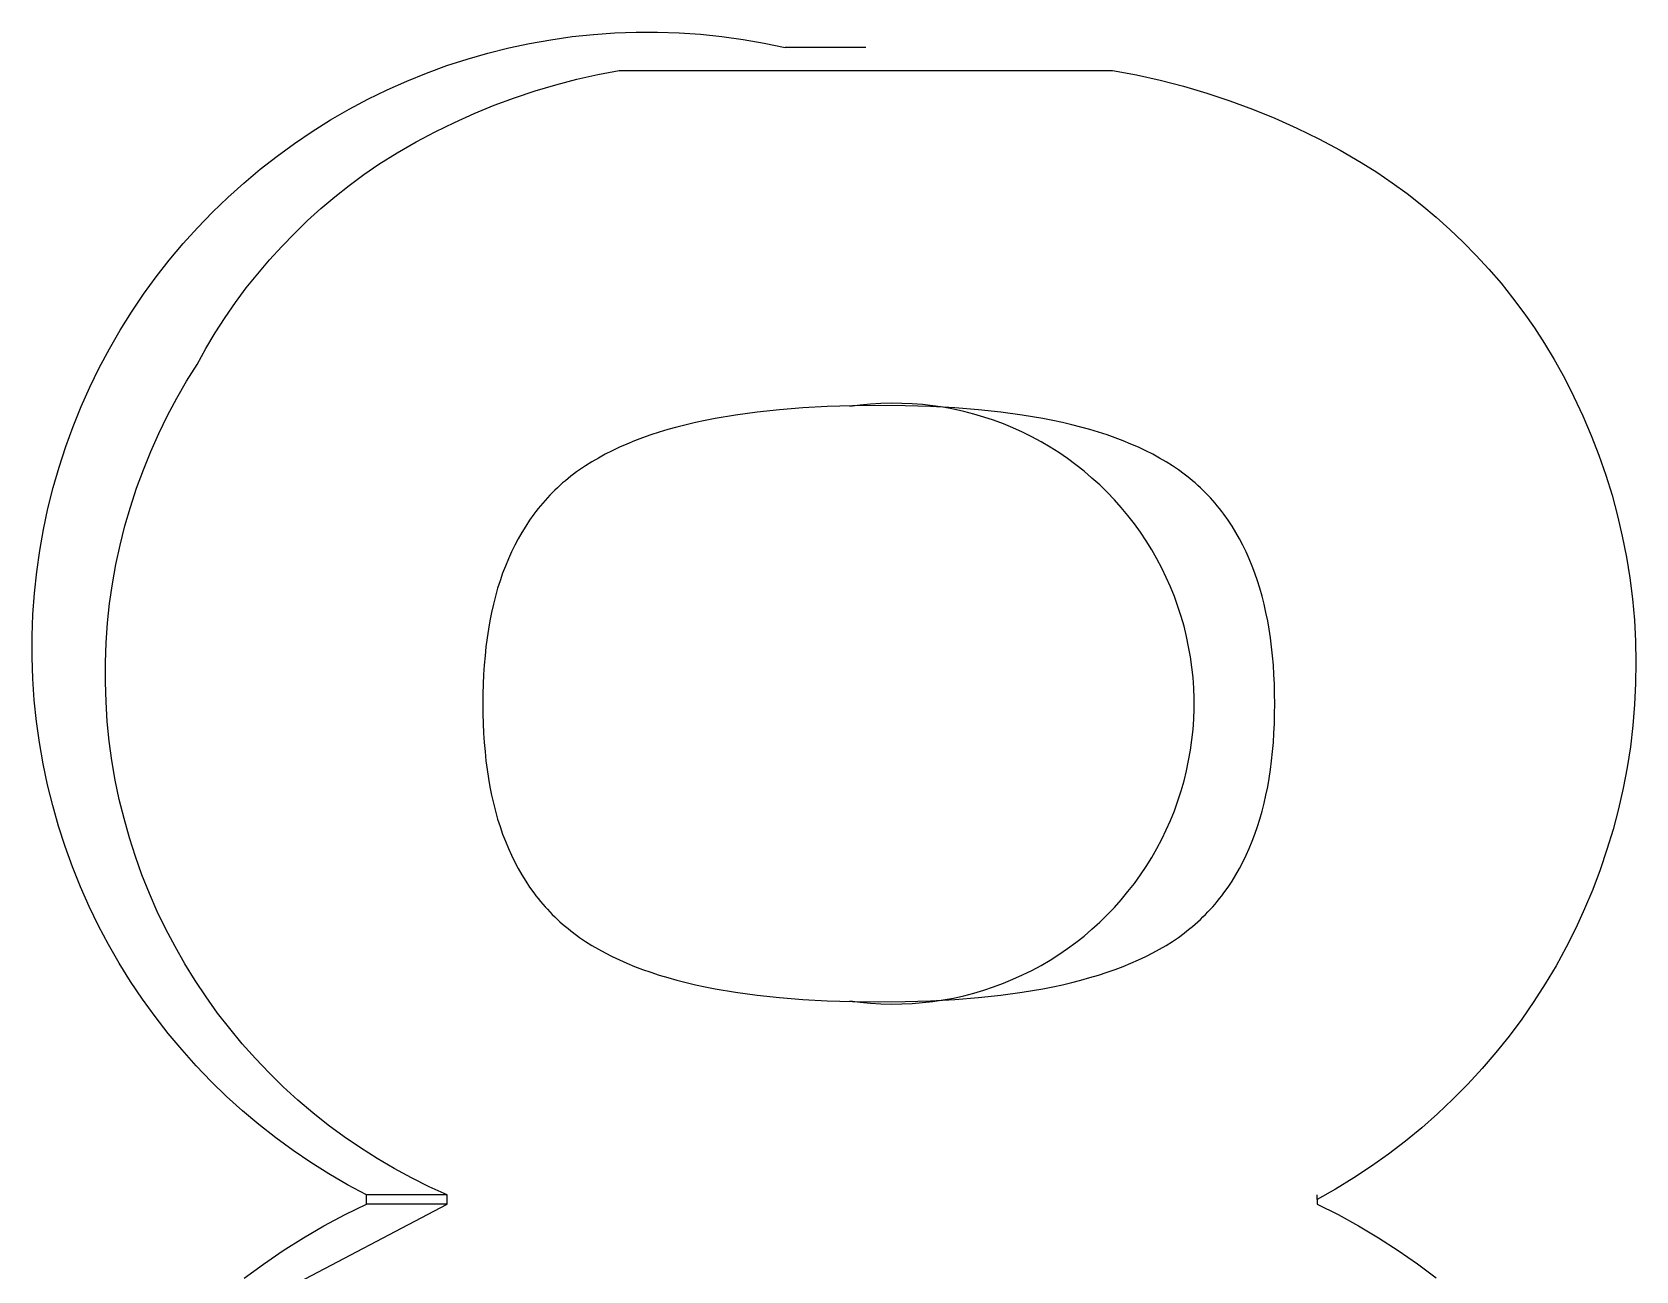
# Model space of a CAD drawing. Header units: millimetres. Extents: x -1893 to 2799, y -925 to 2353.
# Drawn here: x 1281.963 to 1283.158, y 1917.978 to 1918.901 of the extents above; entities that cross this region are included whole.
import ezdxf

# ---------------------------------------------------------------- set-up
doc = ezdxf.new("R2010")
doc.units = ezdxf.units.MM
doc.header["$MEASUREMENT"] = 0
doc.layers.add('Utwórz2D linie widoczne', color=7, linetype='Continuous', true_color=0x000000)

msp = doc.modelspace()

# ---------------------------------------------------------------- linework, layer by layer
at = {"layer": 'Utwórz2D linie widoczne'}
for p, q in [((1282.3653, 1918.8974), (1282.3812, 1918.8991)), ((1282.3812, 1918.8991), (1282.3971, 1918.9002)), ((1282.3971, 1918.9002), (1282.4131, 1918.9008)), ((1282.4131, 1918.9008), (1282.429, 1918.9008)), ((1282.429, 1918.9008), (1282.445, 1918.9003)), ((1282.445, 1918.9003), (1282.461, 1918.8992)), ((1282.461, 1918.8992), (1282.4769, 1918.8975)), ((1282.4769, 1918.8975), (1282.4927, 1918.8953)), ((1282.3026, 1918.8851), (1282.3181, 1918.889)), ((1282.3181, 1918.889), (1282.3337, 1918.8923)), ((1282.3337, 1918.8923), (1282.3494, 1918.8951)), ((1282.3494, 1918.8951), (1282.3653, 1918.8974)), ((1282.4927, 1918.8953), (1282.5084, 1918.8926)), ((1282.5084, 1918.8926), (1282.5241, 1918.8893)), ((1282.5842, 1918.8893), (1282.5241, 1918.8893)), ((1282.257, 1918.8703), (1282.272, 1918.8758)), ((1282.272, 1918.8758), (1282.2872, 1918.8807)), ((1282.2872, 1918.8807), (1282.3026, 1918.8851)), ((1282.2276, 1918.8578), (1282.2422, 1918.8643)), ((1282.2422, 1918.8643), (1282.257, 1918.8703)), ((1282.3533, 1918.8616), (1282.3689, 1918.8657)), ((1282.3689, 1918.8657), (1282.3846, 1918.8692)), ((1282.3846, 1918.8692), (1282.4004, 1918.8722)), ((1282.4004, 1918.8722), (1282.7679, 1918.8722)), ((1282.7679, 1918.8722), (1282.7856, 1918.8689)), ((1282.7856, 1918.8689), (1282.8032, 1918.865)), ((1282.8032, 1918.865), (1282.8207, 1918.8604)), ((1282.1992, 1918.8433), (1282.2133, 1918.8508)), ((1282.2133, 1918.8508), (1282.2276, 1918.8578)), ((1282.3074, 1918.8463), (1282.3225, 1918.8519)), ((1282.3225, 1918.8519), (1282.3378, 1918.857)), ((1282.3378, 1918.857), (1282.3533, 1918.8616)), ((1282.8207, 1918.8604), (1282.838, 1918.8553)), ((1282.838, 1918.8553), (1282.8551, 1918.8496)), ((1282.1853, 1918.8353), (1282.1992, 1918.8433)), ((1282.2778, 1918.8335), (1282.2925, 1918.8401)), ((1282.2925, 1918.8401), (1282.3074, 1918.8463)), ((1282.8551, 1918.8496), (1282.8721, 1918.8434)), ((1282.8721, 1918.8434), (1282.8888, 1918.8366)), ((1282.1585, 1918.8178), (1282.1718, 1918.8268)), ((1282.1718, 1918.8268), (1282.1853, 1918.8353)), ((1282.2491, 1918.8189), (1282.2633, 1918.8264)), ((1282.2633, 1918.8264), (1282.2778, 1918.8335)), ((1282.8888, 1918.8366), (1282.9052, 1918.8292)), ((1282.9052, 1918.8292), (1282.9214, 1918.8212)), ((1282.1456, 1918.8084), (1282.1585, 1918.8178)), ((1282.2351, 1918.8108), (1282.2491, 1918.8189)), ((1282.9214, 1918.8212), (1282.9374, 1918.8128)), ((1282.133, 1918.7986), (1282.1456, 1918.8084)), ((1282.2102, 1918.7946), (1282.2214, 1918.8023)), ((1282.2214, 1918.8023), (1282.2351, 1918.8108)), ((1282.9374, 1918.8128), (1282.953, 1918.8037)), ((1282.953, 1918.8037), (1282.9647, 1918.7963)), ((1282.1208, 1918.7883), (1282.133, 1918.7986)), ((1282.1993, 1918.7865), (1282.2102, 1918.7946)), ((1282.9647, 1918.7963), (1282.9761, 1918.7885)), ((1282.1089, 1918.7776), (1282.1208, 1918.7883)), ((1282.1783, 1918.7694), (1282.1887, 1918.7781)), ((1282.1887, 1918.7781), (1282.1993, 1918.7865)), ((1282.9761, 1918.7885), (1282.9873, 1918.7804)), ((1282.9873, 1918.7804), (1282.9982, 1918.7718)), ((1282.0863, 1918.755), (1282.0974, 1918.7665)), ((1282.0974, 1918.7665), (1282.1089, 1918.7776)), ((1282.1683, 1918.7603), (1282.1783, 1918.7694)), ((1282.9982, 1918.7718), (1283.0088, 1918.763)), ((1282.0756, 1918.7432), (1282.0863, 1918.755)), ((1282.1585, 1918.7508), (1282.1683, 1918.7603)), ((1283.0088, 1918.763), (1283.0191, 1918.7537)), ((1282.0653, 1918.7309), (1282.0756, 1918.7432)), ((1282.1491, 1918.7411), (1282.1585, 1918.7508)), ((1283.0191, 1918.7537), (1283.0291, 1918.7442)), ((1283.0291, 1918.7442), (1283.0388, 1918.7343)), ((1282.0555, 1918.7183), (1282.0653, 1918.7309)), ((1282.1312, 1918.7207), (1282.1399, 1918.7311)), ((1282.1399, 1918.7311), (1282.1491, 1918.7411)), ((1283.0388, 1918.7343), (1283.0481, 1918.7241)), ((1282.0461, 1918.7054), (1282.0555, 1918.7183)), ((1282.1227, 1918.7101), (1282.1312, 1918.7207)), ((1283.0481, 1918.7241), (1283.0572, 1918.7136)), ((1282.1146, 1918.6992), (1282.1227, 1918.7101)), ((1283.0572, 1918.7136), (1283.0658, 1918.7028)), ((1282.0372, 1918.6922), (1282.0461, 1918.7054)), ((1282.1069, 1918.688), (1282.1146, 1918.6992)), ((1283.0658, 1918.7028), (1283.0741, 1918.6917)), ((1282.0287, 1918.6786), (1282.0372, 1918.6922)), ((1282.0996, 1918.6766), (1282.1069, 1918.688)), ((1283.0741, 1918.6917), (1283.082, 1918.6803)), ((1282.0207, 1918.6648), (1282.0287, 1918.6786)), ((1282.0926, 1918.665), (1282.0996, 1918.6766)), ((1283.082, 1918.6803), (1283.0896, 1918.6687)), ((1282.0132, 1918.6507), (1282.0207, 1918.6648)), ((1282.086, 1918.6531), (1282.0926, 1918.665)), ((1283.0896, 1918.6687), (1283.0967, 1918.6569)), ((1282.0062, 1918.6363), (1282.0132, 1918.6507)), ((1282.0782, 1918.6407), (1282.086, 1918.6531)), ((1283.0967, 1918.6569), (1283.1044, 1918.6431)), ((1281.9997, 1918.6217), (1282.0062, 1918.6363)), ((1282.0709, 1918.6279), (1282.0782, 1918.6407)), ((1283.1044, 1918.6431), (1283.1115, 1918.6291)), ((1282.064, 1918.615), (1282.0709, 1918.6279)), ((1282.5798, 1918.6228), (1282.5721, 1918.6218)), ((1282.5876, 1918.6236), (1282.5798, 1918.6228)), ((1282.5953, 1918.624), (1282.5876, 1918.6236)), ((1282.6031, 1918.6242), (1282.5953, 1918.624)), ((1282.6108, 1918.6241), (1282.6031, 1918.6242)), ((1282.6186, 1918.6238), (1282.6108, 1918.6241)), ((1282.6263, 1918.6232), (1282.6186, 1918.6238)), ((1282.6341, 1918.6223), (1282.6263, 1918.6232)), ((1283.1115, 1918.6291), (1283.1182, 1918.6148)), ((1281.9937, 1918.6069), (1281.9997, 1918.6217)), ((1282.0575, 1918.6017), (1282.064, 1918.615)), ((1282.4644, 1918.6114), (1282.4572, 1918.6098)), ((1282.4718, 1918.6128), (1282.4644, 1918.6114)), ((1282.4871, 1918.6154), (1282.4718, 1918.6128)), ((1282.5031, 1918.6176), (1282.4871, 1918.6154)), ((1282.5198, 1918.6194), (1282.5031, 1918.6176)), ((1282.5372, 1918.6208), (1282.5198, 1918.6194)), ((1282.5554, 1918.6218), (1282.5372, 1918.6208)), ((1282.5742, 1918.6224), (1282.5554, 1918.6218)), ((1282.5938, 1918.6226), (1282.5742, 1918.6224)), ((1282.6134, 1918.6224), (1282.5938, 1918.6226)), ((1282.6323, 1918.6218), (1282.6134, 1918.6224)), ((1282.6504, 1918.6208), (1282.6323, 1918.6218)), ((1282.6417, 1918.6212), (1282.6341, 1918.6223)), ((1282.6494, 1918.6197), (1282.6417, 1918.6212)), ((1282.657, 1918.6181), (1282.6494, 1918.6197)), ((1282.6679, 1918.6194), (1282.6504, 1918.6208)), ((1282.6645, 1918.6161), (1282.657, 1918.6181)), ((1282.6719, 1918.6139), (1282.6645, 1918.6161)), ((1282.6846, 1918.6176), (1282.6679, 1918.6194)), ((1282.6793, 1918.6115), (1282.6719, 1918.6139)), ((1282.6866, 1918.6088), (1282.6793, 1918.6115)), ((1282.7006, 1918.6154), (1282.6846, 1918.6176)), ((1282.7159, 1918.6128), (1282.7006, 1918.6154)), ((1282.7233, 1918.6114), (1282.7159, 1918.6128)), ((1282.7305, 1918.6098), (1282.7233, 1918.6114)), ((1283.1182, 1918.6148), (1283.1244, 1918.6003)), ((1281.9882, 1918.5919), (1281.9937, 1918.6069)), ((1282.0515, 1918.5883), (1282.0575, 1918.6017)), ((1282.424, 1918.6006), (1282.4178, 1918.5984)), ((1282.4302, 1918.6026), (1282.424, 1918.6006)), ((1282.4367, 1918.6046), (1282.4302, 1918.6026)), ((1282.4434, 1918.6064), (1282.4367, 1918.6046)), ((1282.4502, 1918.6082), (1282.4434, 1918.6064)), ((1282.4572, 1918.6098), (1282.4502, 1918.6082)), ((1282.6937, 1918.6058), (1282.6866, 1918.6088)), ((1282.7008, 1918.6026), (1282.6937, 1918.6058)), ((1282.7078, 1918.5991), (1282.7008, 1918.6026)), ((1282.7146, 1918.5954), (1282.7078, 1918.5991)), ((1282.7375, 1918.6082), (1282.7305, 1918.6098)), ((1282.7443, 1918.6064), (1282.7375, 1918.6082)), ((1282.751, 1918.6046), (1282.7443, 1918.6064)), ((1282.7575, 1918.6026), (1282.751, 1918.6046)), ((1282.7638, 1918.6006), (1282.7575, 1918.6026)), ((1282.7699, 1918.5984), (1282.7638, 1918.6006)), ((1283.1244, 1918.6003), (1283.1301, 1918.5856)), ((1281.9832, 1918.5767), (1281.9882, 1918.5919)), ((1282.046, 1918.5747), (1282.0515, 1918.5883)), ((1282.3952, 1918.5888), (1282.3899, 1918.5862)), ((1282.4006, 1918.5914), (1282.3952, 1918.5888)), ((1282.4061, 1918.5938), (1282.4006, 1918.5914)), ((1282.4119, 1918.5962), (1282.4061, 1918.5938)), ((1282.4178, 1918.5984), (1282.4119, 1918.5962)), ((1282.7213, 1918.5915), (1282.7146, 1918.5954)), ((1282.7278, 1918.5874), (1282.7213, 1918.5915)), ((1282.7343, 1918.583), (1282.7278, 1918.5874)), ((1282.7758, 1918.5962), (1282.7699, 1918.5984)), ((1282.7816, 1918.5938), (1282.7758, 1918.5962)), ((1282.7872, 1918.5914), (1282.7816, 1918.5938)), ((1282.7926, 1918.5888), (1282.7872, 1918.5914)), ((1282.7978, 1918.5862), (1282.7926, 1918.5888)), ((1281.9788, 1918.5614), (1281.9832, 1918.5767)), ((1282.3754, 1918.5776), (1282.3709, 1918.5746)), ((1282.38, 1918.5806), (1282.3754, 1918.5776)), ((1282.3849, 1918.5834), (1282.38, 1918.5806)), ((1282.3899, 1918.5862), (1282.3849, 1918.5834)), ((1282.7405, 1918.5784), (1282.7343, 1918.583)), ((1282.7466, 1918.5736), (1282.7405, 1918.5784)), ((1282.8029, 1918.5834), (1282.7978, 1918.5862)), ((1282.8077, 1918.5806), (1282.8029, 1918.5834)), ((1282.8124, 1918.5776), (1282.8077, 1918.5806)), ((1282.8169, 1918.5746), (1282.8124, 1918.5776)), ((1283.1301, 1918.5856), (1283.1352, 1918.5707)), ((1282.0409, 1918.5609), (1282.046, 1918.5747)), ((1282.3563, 1918.563), (1282.3544, 1918.5612)), ((1282.3583, 1918.5648), (1282.3563, 1918.563)), ((1282.3603, 1918.5665), (1282.3583, 1918.5648)), ((1282.3624, 1918.5682), (1282.3603, 1918.5665)), ((1282.3644, 1918.5698), (1282.3624, 1918.5682)), ((1282.3665, 1918.5714), (1282.3644, 1918.5698)), ((1282.3687, 1918.573), (1282.3665, 1918.5714)), ((1282.3709, 1918.5746), (1282.3687, 1918.573)), ((1282.7525, 1918.5685), (1282.7466, 1918.5736)), ((1282.7583, 1918.5633), (1282.7525, 1918.5685)), ((1282.7638, 1918.5579), (1282.7583, 1918.5633)), ((1282.8212, 1918.5714), (1282.8169, 1918.5746)), ((1282.8233, 1918.5698), (1282.8212, 1918.5714)), ((1282.8254, 1918.5682), (1282.8233, 1918.5698)), ((1282.8274, 1918.5665), (1282.8254, 1918.5682)), ((1282.8294, 1918.5648), (1282.8274, 1918.5665)), ((1282.8314, 1918.563), (1282.8294, 1918.5648)), ((1282.8333, 1918.5612), (1282.8314, 1918.563)), ((1283.1352, 1918.5707), (1283.1399, 1918.5556)), ((1281.9749, 1918.5458), (1281.9788, 1918.5614)), ((1282.0364, 1918.5469), (1282.0409, 1918.5609)), ((1282.3452, 1918.5518), (1282.3435, 1918.5498)), ((1282.347, 1918.5537), (1282.3452, 1918.5518)), ((1282.3488, 1918.5556), (1282.347, 1918.5537)), ((1282.3506, 1918.5575), (1282.3488, 1918.5556)), ((1282.3525, 1918.5594), (1282.3506, 1918.5575)), ((1282.3544, 1918.5612), (1282.3525, 1918.5594)), ((1282.7692, 1918.5523), (1282.7638, 1918.5579)), ((1282.7744, 1918.5465), (1282.7692, 1918.5523)), ((1282.8352, 1918.5594), (1282.8333, 1918.5612)), ((1282.8371, 1918.5575), (1282.8352, 1918.5594)), ((1282.8389, 1918.5556), (1282.8371, 1918.5575)), ((1282.8407, 1918.5537), (1282.8389, 1918.5556)), ((1282.8425, 1918.5518), (1282.8407, 1918.5537)), ((1282.8442, 1918.5498), (1282.8425, 1918.5518)), ((1283.1399, 1918.5556), (1283.144, 1918.5404)), ((1281.9716, 1918.5302), (1281.9749, 1918.5458)), ((1282.0323, 1918.5328), (1282.0364, 1918.5469)), ((1282.3368, 1918.5415), (1282.3337, 1918.5371)), ((1282.3384, 1918.5436), (1282.3368, 1918.5415)), ((1282.3401, 1918.5457), (1282.3384, 1918.5436)), ((1282.3418, 1918.5477), (1282.3401, 1918.5457)), ((1282.3435, 1918.5498), (1282.3418, 1918.5477)), ((1282.7793, 1918.5405), (1282.7744, 1918.5465)), ((1282.7841, 1918.5344), (1282.7793, 1918.5405)), ((1282.8459, 1918.5477), (1282.8442, 1918.5498)), ((1282.8476, 1918.5457), (1282.8459, 1918.5477)), ((1282.8492, 1918.5436), (1282.8476, 1918.5457)), ((1282.8508, 1918.5415), (1282.8492, 1918.5436)), ((1282.8539, 1918.5371), (1282.8508, 1918.5415)), ((1283.144, 1918.5404), (1283.1475, 1918.5251)), ((1281.9688, 1918.5145), (1281.9716, 1918.5302)), ((1282.0287, 1918.5185), (1282.0323, 1918.5328)), ((1282.3279, 1918.528), (1282.3252, 1918.5233)), ((1282.3308, 1918.5326), (1282.3279, 1918.528)), ((1282.3337, 1918.5371), (1282.3308, 1918.5326)), ((1282.7886, 1918.5281), (1282.7841, 1918.5344)), ((1282.7929, 1918.5216), (1282.7886, 1918.5281)), ((1282.8569, 1918.5326), (1282.8539, 1918.5371)), ((1282.8597, 1918.528), (1282.8569, 1918.5326)), ((1282.8624, 1918.5233), (1282.8597, 1918.528)), ((1282.0256, 1918.5041), (1282.0287, 1918.5185)), ((1282.3226, 1918.5184), (1282.3202, 1918.5134)), ((1282.3252, 1918.5233), (1282.3226, 1918.5184)), ((1282.797, 1918.515), (1282.7929, 1918.5216)), ((1282.865, 1918.5184), (1282.8624, 1918.5233)), ((1282.8674, 1918.5134), (1282.865, 1918.5184)), ((1283.1475, 1918.5251), (1283.1506, 1918.5096)), ((1281.9666, 1918.4987), (1281.9688, 1918.5145)), ((1282.023, 1918.4897), (1282.0256, 1918.5041)), ((1282.3179, 1918.5082), (1282.3157, 1918.5029)), ((1282.3202, 1918.5134), (1282.3179, 1918.5082)), ((1282.8009, 1918.5083), (1282.797, 1918.515)), ((1282.8045, 1918.5014), (1282.8009, 1918.5083)), ((1282.8697, 1918.5082), (1282.8674, 1918.5134)), ((1282.8719, 1918.5029), (1282.8697, 1918.5082)), ((1283.1506, 1918.5096), (1283.1531, 1918.494)), ((1281.9649, 1918.4828), (1281.9666, 1918.4987)), ((1282.3117, 1918.492), (1282.3099, 1918.4863)), ((1282.3136, 1918.4975), (1282.3117, 1918.492)), ((1282.3157, 1918.5029), (1282.3136, 1918.4975)), ((1282.8079, 1918.4944), (1282.8045, 1918.5014)), ((1282.811, 1918.4873), (1282.8079, 1918.4944)), ((1282.8739, 1918.4975), (1282.8719, 1918.5029)), ((1282.8758, 1918.492), (1282.8739, 1918.4975)), ((1282.8776, 1918.4863), (1282.8758, 1918.492)), ((1283.1531, 1918.494), (1283.155, 1918.4784)), ((1281.9637, 1918.4668), (1281.9649, 1918.4828)), ((1282.0209, 1918.4751), (1282.023, 1918.4897)), ((1282.3083, 1918.4804), (1282.3068, 1918.4745)), ((1282.3099, 1918.4863), (1282.3083, 1918.4804)), ((1282.8139, 1918.4801), (1282.811, 1918.4873)), ((1282.8166, 1918.4728), (1282.8139, 1918.4801)), ((1282.8793, 1918.4804), (1282.8776, 1918.4863)), ((1282.8808, 1918.4745), (1282.8793, 1918.4804)), ((1282.0194, 1918.4605), (1282.0209, 1918.4751)), ((1282.3054, 1918.4684), (1282.3041, 1918.4622)), ((1282.3068, 1918.4745), (1282.3054, 1918.4684)), ((1282.8189, 1918.4654), (1282.8166, 1918.4728)), ((1282.8821, 1918.4684), (1282.8808, 1918.4745)), ((1282.8834, 1918.4622), (1282.8821, 1918.4684)), ((1283.155, 1918.4784), (1283.1565, 1918.4627)), ((1281.9632, 1918.4509), (1281.9637, 1918.4668)), ((1282.0183, 1918.4458), (1282.0194, 1918.4605)), ((1282.303, 1918.4558), (1282.302, 1918.4493)), ((1282.3041, 1918.4622), (1282.303, 1918.4558)), ((1282.8211, 1918.458), (1282.8189, 1918.4654)), ((1282.8229, 1918.4504), (1282.8211, 1918.458)), ((1282.8845, 1918.4558), (1282.8834, 1918.4622)), ((1282.8855, 1918.4493), (1282.8845, 1918.4558)), ((1283.1565, 1918.4627), (1283.1573, 1918.447)), ((1281.9631, 1918.4349), (1281.9632, 1918.4509)), ((1282.0177, 1918.4311), (1282.0183, 1918.4458)), ((1282.302, 1918.4493), (1282.3012, 1918.4427)), ((1282.8245, 1918.4428), (1282.8229, 1918.4504)), ((1282.8863, 1918.4427), (1282.8855, 1918.4493)), ((1283.1573, 1918.447), (1283.1577, 1918.4312)), ((1281.9637, 1918.4189), (1281.9631, 1918.4349)), ((1282.3005, 1918.436), (1282.2999, 1918.4291)), ((1282.3012, 1918.4427), (1282.3005, 1918.436)), ((1282.8259, 1918.4352), (1282.8245, 1918.4428)), ((1282.827, 1918.4275), (1282.8259, 1918.4352)), ((1282.8871, 1918.436), (1282.8863, 1918.4427)), ((1282.8877, 1918.4291), (1282.8871, 1918.436)), ((1282.0177, 1918.4164), (1282.0177, 1918.4311)), ((1282.2994, 1918.4221), (1282.2991, 1918.4149)), ((1282.2999, 1918.4291), (1282.2994, 1918.4221)), ((1282.8278, 1918.4198), (1282.827, 1918.4275)), ((1282.8283, 1918.412), (1282.8278, 1918.4198)), ((1282.8881, 1918.4221), (1282.8877, 1918.4291)), ((1282.8885, 1918.4149), (1282.8881, 1918.4221)), ((1283.1577, 1918.4312), (1283.1574, 1918.4154)), ((1281.9648, 1918.403), (1281.9637, 1918.4189)), ((1282.0182, 1918.4017), (1282.0177, 1918.4164)), ((1282.2991, 1918.4149), (1282.2989, 1918.4076)), ((1282.8286, 1918.4043), (1282.8283, 1918.412)), ((1282.8886, 1918.4076), (1282.8885, 1918.4149)), ((1283.1574, 1918.4154), (1283.1567, 1918.3997)), ((1281.9664, 1918.3871), (1281.9648, 1918.403)), ((1282.0191, 1918.387), (1282.0182, 1918.4017)), ((1282.2989, 1918.4076), (1282.2988, 1918.4002)), ((1282.2988, 1918.4002), (1282.2989, 1918.3928)), ((1282.8283, 1918.3887), (1282.8286, 1918.3965)), ((1282.8286, 1918.3965), (1282.8286, 1918.4043)), ((1282.8887, 1918.4002), (1282.8886, 1918.4076)), ((1282.8886, 1918.3928), (1282.8887, 1918.4002)), ((1283.1567, 1918.3997), (1283.1554, 1918.384)), ((1281.9686, 1918.3713), (1281.9664, 1918.3871)), ((1282.0206, 1918.3724), (1282.0191, 1918.387)), ((1282.2989, 1918.3928), (1282.2991, 1918.3856)), ((1282.2991, 1918.3856), (1282.2994, 1918.3784)), ((1282.8278, 1918.381), (1282.8283, 1918.3887)), ((1282.8881, 1918.3784), (1282.8885, 1918.3856)), ((1282.8885, 1918.3856), (1282.8886, 1918.3928)), ((1283.1554, 1918.384), (1283.1535, 1918.3683)), ((1282.0226, 1918.3579), (1282.0206, 1918.3724)), ((1282.2994, 1918.3784), (1282.2999, 1918.3714)), ((1282.8259, 1918.3656), (1282.827, 1918.3733)), ((1282.827, 1918.3733), (1282.8278, 1918.381)), ((1282.8877, 1918.3714), (1282.8881, 1918.3784)), ((1281.9714, 1918.3555), (1281.9686, 1918.3713)), ((1282.2999, 1918.3714), (1282.3005, 1918.3646)), ((1282.3005, 1918.3646), (1282.3012, 1918.3578)), ((1282.8245, 1918.3579), (1282.8259, 1918.3656)), ((1282.8863, 1918.3578), (1282.8871, 1918.3646)), ((1282.8871, 1918.3646), (1282.8877, 1918.3714)), ((1283.1535, 1918.3683), (1283.1511, 1918.3528)), ((1281.9746, 1918.3399), (1281.9714, 1918.3555)), ((1282.0251, 1918.3434), (1282.0226, 1918.3579)), ((1282.3012, 1918.3578), (1282.302, 1918.3512)), ((1282.302, 1918.3512), (1282.303, 1918.3447)), ((1282.8211, 1918.3428), (1282.8229, 1918.3503)), ((1282.8229, 1918.3503), (1282.8245, 1918.3579)), ((1282.8845, 1918.3447), (1282.8855, 1918.3512)), ((1282.8855, 1918.3512), (1282.8863, 1918.3578)), ((1283.1511, 1918.3528), (1283.1481, 1918.3373)), ((1281.9785, 1918.3244), (1281.9746, 1918.3399)), ((1282.0281, 1918.329), (1282.0251, 1918.3434)), ((1282.303, 1918.3447), (1282.3041, 1918.3384)), ((1282.3041, 1918.3384), (1282.3054, 1918.3322)), ((1282.8189, 1918.3353), (1282.8211, 1918.3428)), ((1282.8821, 1918.3322), (1282.8834, 1918.3384)), ((1282.8834, 1918.3384), (1282.8845, 1918.3447)), ((1283.1481, 1918.3373), (1283.1447, 1918.3219)), ((1281.9829, 1918.309), (1281.9785, 1918.3244)), ((1282.0316, 1918.3147), (1282.0281, 1918.329)), ((1282.3054, 1918.3322), (1282.3068, 1918.3261)), ((1282.3068, 1918.3261), (1282.3083, 1918.3202)), ((1282.8139, 1918.3206), (1282.8166, 1918.3279)), ((1282.8166, 1918.3279), (1282.8189, 1918.3353)), ((1282.8793, 1918.3202), (1282.8808, 1918.3261)), ((1282.8808, 1918.3261), (1282.8821, 1918.3322)), ((1282.0356, 1918.3005), (1282.0316, 1918.3147)), ((1282.3083, 1918.3202), (1282.3099, 1918.3144)), ((1282.3099, 1918.3144), (1282.3117, 1918.3087)), ((1282.8079, 1918.3063), (1282.811, 1918.3134)), ((1282.811, 1918.3134), (1282.8139, 1918.3206)), ((1282.8758, 1918.3087), (1282.8776, 1918.3144)), ((1282.8776, 1918.3144), (1282.8793, 1918.3202)), ((1283.1447, 1918.3219), (1283.1407, 1918.3067)), ((1281.9878, 1918.2938), (1281.9829, 1918.309)), ((1282.0401, 1918.2865), (1282.0356, 1918.3005)), ((1282.3117, 1918.3087), (1282.3136, 1918.3032)), ((1282.3136, 1918.3032), (1282.3157, 1918.2978)), ((1282.8045, 1918.2994), (1282.8079, 1918.3063)), ((1282.8719, 1918.2978), (1282.8739, 1918.3032)), ((1282.8739, 1918.3032), (1282.8758, 1918.3087)), ((1283.1407, 1918.3067), (1283.1361, 1918.2916)), ((1281.9932, 1918.2788), (1281.9878, 1918.2938)), ((1282.3157, 1918.2978), (1282.3179, 1918.2925)), ((1282.3179, 1918.2925), (1282.3202, 1918.2874)), ((1282.797, 1918.2857), (1282.8009, 1918.2925)), ((1282.8009, 1918.2925), (1282.8045, 1918.2994)), ((1282.8674, 1918.2874), (1282.8697, 1918.2925)), ((1282.8697, 1918.2925), (1282.8719, 1918.2978)), ((1283.1361, 1918.2916), (1283.1311, 1918.2766)), ((1281.9992, 1918.2639), (1281.9932, 1918.2788)), ((1282.045, 1918.2727), (1282.0401, 1918.2865)), ((1282.3202, 1918.2874), (1282.3226, 1918.2823)), ((1282.3226, 1918.2823), (1282.3252, 1918.2775)), ((1282.3252, 1918.2775), (1282.3279, 1918.2727)), ((1282.7886, 1918.2727), (1282.7929, 1918.2791)), ((1282.7929, 1918.2791), (1282.797, 1918.2857)), ((1282.8597, 1918.2727), (1282.8624, 1918.2775)), ((1282.8624, 1918.2775), (1282.865, 1918.2823)), ((1282.865, 1918.2823), (1282.8674, 1918.2874)), ((1283.1311, 1918.2766), (1283.1255, 1918.2619)), ((1282.0505, 1918.259), (1282.045, 1918.2727)), ((1282.3279, 1918.2727), (1282.3308, 1918.2681)), ((1282.3308, 1918.2681), (1282.3337, 1918.2636)), ((1282.7793, 1918.2603), (1282.7841, 1918.2664)), ((1282.7841, 1918.2664), (1282.7886, 1918.2727)), ((1282.8539, 1918.2636), (1282.8569, 1918.2681)), ((1282.8569, 1918.2681), (1282.8597, 1918.2727)), ((1282.0056, 1918.2493), (1281.9992, 1918.2639)), ((1282.0564, 1918.2456), (1282.0505, 1918.259)), ((1282.3337, 1918.2636), (1282.3368, 1918.2593)), ((1282.3368, 1918.2593), (1282.3384, 1918.2572)), ((1282.3384, 1918.2572), (1282.3401, 1918.2551)), ((1282.3401, 1918.2551), (1282.3418, 1918.253)), ((1282.3418, 1918.253), (1282.3435, 1918.251)), ((1282.7692, 1918.2485), (1282.7744, 1918.2543)), ((1282.7744, 1918.2543), (1282.7793, 1918.2603)), ((1282.8442, 1918.251), (1282.8459, 1918.253)), ((1282.8459, 1918.253), (1282.8476, 1918.2551)), ((1282.8476, 1918.2551), (1282.8492, 1918.2572)), ((1282.8492, 1918.2572), (1282.8508, 1918.2593)), ((1282.8508, 1918.2593), (1282.8539, 1918.2636)), ((1283.1255, 1918.2619), (1283.1194, 1918.2474)), ((1282.0126, 1918.2349), (1282.0056, 1918.2493)), ((1282.0628, 1918.2323), (1282.0564, 1918.2456)), ((1282.3435, 1918.251), (1282.3452, 1918.249)), ((1282.3452, 1918.249), (1282.347, 1918.2471)), ((1282.347, 1918.2471), (1282.3488, 1918.2452)), ((1282.3488, 1918.2452), (1282.3506, 1918.2433)), ((1282.3506, 1918.2433), (1282.3525, 1918.2414)), ((1282.3525, 1918.2414), (1282.3544, 1918.2396)), ((1282.7583, 1918.2375), (1282.7638, 1918.2429)), ((1282.7638, 1918.2429), (1282.7692, 1918.2485)), ((1282.8333, 1918.2396), (1282.8352, 1918.2414)), ((1282.8352, 1918.2414), (1282.8371, 1918.2433)), ((1282.8371, 1918.2433), (1282.8389, 1918.2452)), ((1282.8389, 1918.2452), (1282.8407, 1918.2471)), ((1282.8407, 1918.2471), (1282.8425, 1918.249)), ((1282.8425, 1918.249), (1282.8442, 1918.251)), ((1283.1194, 1918.2474), (1283.1128, 1918.233)), ((1282.0201, 1918.2208), (1282.0126, 1918.2349)), ((1282.0696, 1918.2193), (1282.0628, 1918.2323)), ((1282.3544, 1918.2396), (1282.3563, 1918.2378)), ((1282.3563, 1918.2378), (1282.3583, 1918.2361)), ((1282.3583, 1918.2361), (1282.3603, 1918.2343)), ((1282.3603, 1918.2343), (1282.3624, 1918.2327)), ((1282.3624, 1918.2327), (1282.3644, 1918.231)), ((1282.3644, 1918.231), (1282.3687, 1918.2278)), ((1282.7466, 1918.2272), (1282.7525, 1918.2322)), ((1282.7525, 1918.2322), (1282.7583, 1918.2375)), ((1282.8169, 1918.2262), (1282.8212, 1918.2294)), ((1282.8212, 1918.2294), (1282.8233, 1918.231)), ((1282.8233, 1918.231), (1282.8254, 1918.2327)), ((1282.8254, 1918.2327), (1282.8274, 1918.2343)), ((1282.8274, 1918.2343), (1282.8294, 1918.2361)), ((1282.8294, 1918.2361), (1282.8314, 1918.2378)), ((1282.8314, 1918.2378), (1282.8333, 1918.2396)), ((1283.1128, 1918.233), (1283.1057, 1918.219)), ((1282.028, 1918.207), (1282.0201, 1918.2208)), ((1282.0769, 1918.2065), (1282.0696, 1918.2193)), ((1282.3687, 1918.2278), (1282.3709, 1918.2262)), ((1282.3709, 1918.2262), (1282.3754, 1918.2232)), ((1282.3754, 1918.2232), (1282.38, 1918.2202)), ((1282.38, 1918.2202), (1282.3849, 1918.2174)), ((1282.3849, 1918.2174), (1282.3899, 1918.2146)), ((1282.7278, 1918.2134), (1282.7343, 1918.2178)), ((1282.7343, 1918.2178), (1282.7405, 1918.2224)), ((1282.7405, 1918.2224), (1282.7466, 1918.2272)), ((1282.7978, 1918.2146), (1282.8029, 1918.2174)), ((1282.8029, 1918.2174), (1282.8077, 1918.2202)), ((1282.8077, 1918.2202), (1282.8124, 1918.2232)), ((1282.8124, 1918.2232), (1282.8169, 1918.2262)), ((1283.1057, 1918.219), (1283.0982, 1918.2051)), ((1282.0365, 1918.1934), (1282.028, 1918.207)), ((1282.0846, 1918.194), (1282.0769, 1918.2065)), ((1282.3899, 1918.2146), (1282.3952, 1918.212)), ((1282.3952, 1918.212), (1282.4006, 1918.2094)), ((1282.4006, 1918.2094), (1282.4061, 1918.207)), ((1282.4061, 1918.207), (1282.4119, 1918.2046)), ((1282.7078, 1918.2016), (1282.7146, 1918.2053)), ((1282.7146, 1918.2053), (1282.7213, 1918.2093)), ((1282.7213, 1918.2093), (1282.7278, 1918.2134)), ((1282.7758, 1918.2046), (1282.7816, 1918.207)), ((1282.7816, 1918.207), (1282.7872, 1918.2094)), ((1282.7872, 1918.2094), (1282.7926, 1918.212)), ((1282.7926, 1918.212), (1282.7978, 1918.2146)), ((1283.0982, 1918.2051), (1283.0901, 1918.1916)), ((1282.0454, 1918.1801), (1282.0365, 1918.1934)), ((1282.0928, 1918.1818), (1282.0846, 1918.194)), ((1282.4119, 1918.2046), (1282.4178, 1918.2023)), ((1282.4178, 1918.2023), (1282.424, 1918.2002)), ((1282.424, 1918.2002), (1282.4302, 1918.1981)), ((1282.4302, 1918.1981), (1282.4367, 1918.1962)), ((1282.4367, 1918.1962), (1282.4434, 1918.1943)), ((1282.4434, 1918.1943), (1282.4502, 1918.1926)), ((1282.6866, 1918.192), (1282.6937, 1918.195)), ((1282.6937, 1918.195), (1282.7008, 1918.1982)), ((1282.7008, 1918.1982), (1282.7078, 1918.2016)), ((1282.7375, 1918.1926), (1282.7443, 1918.1943)), ((1282.7443, 1918.1943), (1282.751, 1918.1962)), ((1282.751, 1918.1962), (1282.7575, 1918.1981)), ((1282.7575, 1918.1981), (1282.7638, 1918.2002)), ((1282.7638, 1918.2002), (1282.7699, 1918.2023)), ((1282.7699, 1918.2023), (1282.7758, 1918.2046)), ((1282.1013, 1918.1698), (1282.0928, 1918.1818)), ((1282.4502, 1918.1926), (1282.4572, 1918.1909)), ((1282.4572, 1918.1909), (1282.4644, 1918.1894)), ((1282.4644, 1918.1894), (1282.4718, 1918.1879)), ((1282.4718, 1918.1879), (1282.4871, 1918.1853)), ((1282.4871, 1918.1853), (1282.5031, 1918.1831)), ((1282.5031, 1918.1831), (1282.5198, 1918.1813)), ((1282.5198, 1918.1813), (1282.5372, 1918.1799)), ((1282.6417, 1918.1796), (1282.6494, 1918.181)), ((1282.6494, 1918.181), (1282.657, 1918.1827)), ((1282.6504, 1918.1799), (1282.6679, 1918.1813)), ((1282.657, 1918.1827), (1282.6645, 1918.1846)), ((1282.6645, 1918.1846), (1282.6719, 1918.1868)), ((1282.6679, 1918.1813), (1282.6846, 1918.1831)), ((1282.6719, 1918.1868), (1282.6793, 1918.1893)), ((1282.6793, 1918.1893), (1282.6866, 1918.192)), ((1282.6846, 1918.1831), (1282.7006, 1918.1853)), ((1282.7006, 1918.1853), (1282.7159, 1918.1879)), ((1282.7159, 1918.1879), (1282.7233, 1918.1894)), ((1282.7233, 1918.1894), (1282.7305, 1918.1909)), ((1282.7305, 1918.1909), (1282.7375, 1918.1926)), ((1283.0901, 1918.1916), (1283.0816, 1918.1783)), ((1282.0547, 1918.1672), (1282.0454, 1918.1801)), ((1282.1103, 1918.1582), (1282.1013, 1918.1698)), ((1282.5372, 1918.1799), (1282.5554, 1918.1789)), ((1282.5554, 1918.1789), (1282.5742, 1918.1783)), ((1282.5721, 1918.1789), (1282.5798, 1918.1779)), ((1282.5742, 1918.1783), (1282.5938, 1918.1781)), ((1282.5798, 1918.1779), (1282.5876, 1918.1772)), ((1282.5876, 1918.1772), (1282.5953, 1918.1767)), ((1282.5938, 1918.1781), (1282.6134, 1918.1783)), ((1282.5953, 1918.1767), (1282.6031, 1918.1765)), ((1282.6031, 1918.1765), (1282.6108, 1918.1766)), ((1282.6108, 1918.1766), (1282.6186, 1918.177)), ((1282.6134, 1918.1783), (1282.6323, 1918.1789)), ((1282.6186, 1918.177), (1282.6263, 1918.1776)), ((1282.6263, 1918.1776), (1282.6341, 1918.1785)), ((1282.6323, 1918.1789), (1282.6504, 1918.1799)), ((1282.6341, 1918.1785), (1282.6417, 1918.1796)), ((1283.0816, 1918.1783), (1283.0727, 1918.1653)), ((1282.0645, 1918.1545), (1282.0547, 1918.1672)), ((1282.1197, 1918.1468), (1282.1103, 1918.1582)), ((1283.0727, 1918.1653), (1283.0633, 1918.1527)), ((1282.0748, 1918.1423), (1282.0645, 1918.1545)), ((1282.1295, 1918.1359), (1282.1197, 1918.1468)), ((1283.0633, 1918.1527), (1283.0534, 1918.1404)), ((1282.0854, 1918.1304), (1282.0748, 1918.1423)), ((1282.1396, 1918.1252), (1282.1295, 1918.1359)), ((1283.0534, 1918.1404), (1283.0432, 1918.1284)), ((1282.0965, 1918.1188), (1282.0854, 1918.1304)), ((1282.1501, 1918.1149), (1282.1396, 1918.1252)), ((1283.0432, 1918.1284), (1283.0325, 1918.1168)), ((1282.108, 1918.1077), (1282.0965, 1918.1188)), ((1282.161, 1918.105), (1282.1501, 1918.1149)), ((1283.0325, 1918.1168), (1283.0214, 1918.1056)), ((1282.1198, 1918.097), (1282.108, 1918.1077)), ((1282.1722, 1918.0955), (1282.161, 1918.105)), ((1283.0214, 1918.1056), (1283.01, 1918.0948)), ((1282.132, 1918.0867), (1282.1198, 1918.097)), ((1282.1446, 1918.0768), (1282.132, 1918.0867)), ((1282.1837, 1918.0863), (1282.1722, 1918.0955)), ((1282.1955, 1918.0776), (1282.1837, 1918.0863)), ((1283.01, 1918.0948), (1282.9982, 1918.0843)), ((1282.1575, 1918.0674), (1282.1446, 1918.0768)), ((1282.2077, 1918.0693), (1282.1955, 1918.0776)), ((1282.986, 1918.0743), (1282.9735, 1918.0647)), ((1282.9982, 1918.0843), (1282.986, 1918.0743)), ((1282.1707, 1918.0584), (1282.1575, 1918.0674)), ((1282.2201, 1918.0614), (1282.2077, 1918.0693)), ((1282.2328, 1918.054), (1282.2201, 1918.0614)), ((1282.9735, 1918.0647), (1282.9606, 1918.0556)), ((1282.1842, 1918.0499), (1282.1707, 1918.0584)), ((1282.198, 1918.0419), (1282.1842, 1918.0499)), ((1282.2457, 1918.0469), (1282.2328, 1918.054)), ((1282.9606, 1918.0556), (1282.9475, 1918.0469)), ((1282.2121, 1918.0343), (1282.198, 1918.0419)), ((1282.2588, 1918.0404), (1282.2457, 1918.0469)), ((1282.2722, 1918.0343), (1282.2588, 1918.0404)), ((1282.934, 1918.0387), (1282.9203, 1918.0309)), ((1282.9475, 1918.0469), (1282.934, 1918.0387)), ((1282.1524, 1917.9643), (1282.2722, 1918.0275)), ((1282.1962, 1918.0196), (1282.2121, 1918.0275)), ((1282.2121, 1918.0275), (1282.2121, 1918.0343)), ((1282.2722, 1918.0343), (1282.2121, 1918.0343)), ((1282.2722, 1918.0275), (1282.2121, 1918.0275)), ((1282.2722, 1918.0275), (1282.2722, 1918.0343)), ((1282.9203, 1918.0309), (1282.9203, 1918.0343)), ((1282.9203, 1918.0309), (1282.9203, 1918.0275)), ((1282.9203, 1918.0275), (1282.9358, 1918.0196)), ((1282.1805, 1918.0112), (1282.1962, 1918.0196)), ((1282.9358, 1918.0196), (1282.9511, 1918.0112)), ((1282.1502, 1917.9928), (1282.1652, 1918.0023)), ((1282.1652, 1918.0023), (1282.1805, 1918.0112)), ((1282.9511, 1918.0112), (1282.966, 1918.0023)), ((1282.966, 1918.0023), (1282.9806, 1917.9929)), ((1282.1355, 1917.9828), (1282.1502, 1917.9928)), ((1282.9806, 1917.9929), (1282.9949, 1917.9829)), ((1282.1212, 1917.9723), (1282.1355, 1917.9828)), ((1282.9949, 1917.9829), (1283.0089, 1917.9725))]:
    msp.add_line(p, q, dxfattribs=at)

doc.saveas('drawing.dxf')
